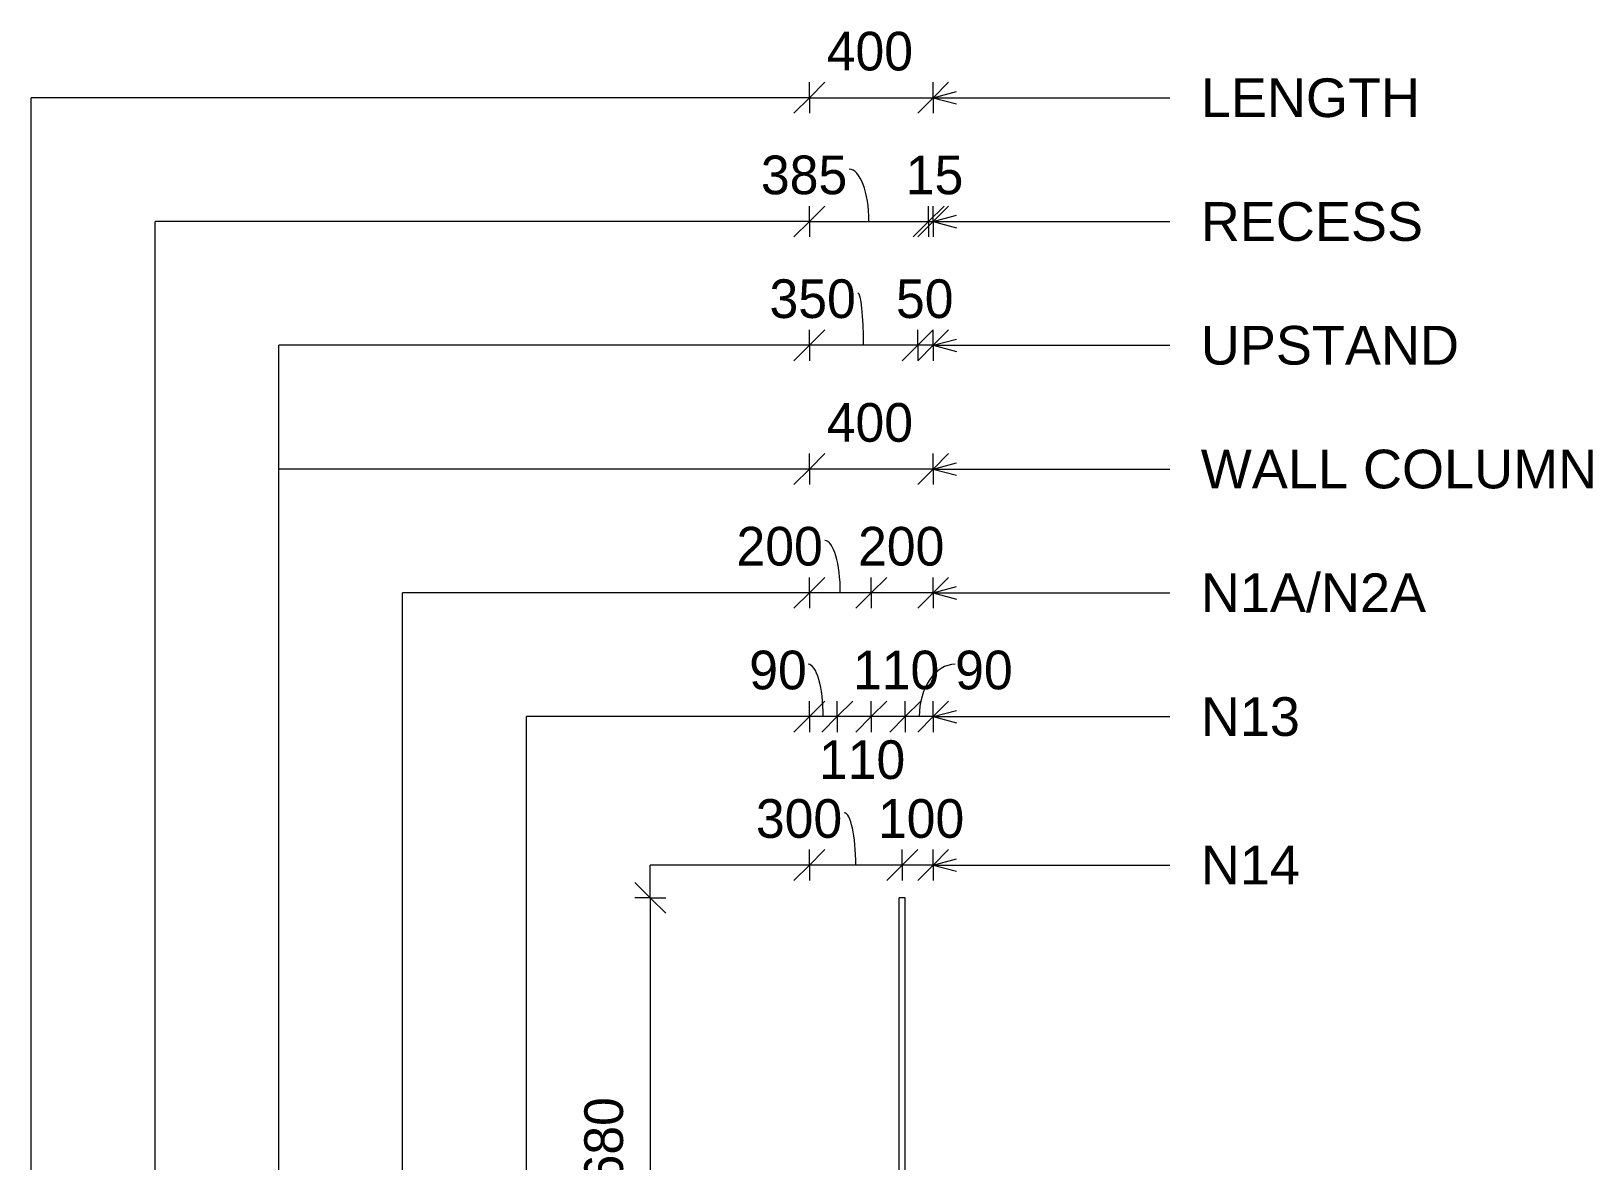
# Model space of a CAD drawing. Header units: millimetres. Extents: x 15006 to 36832, y -1993 to 19978.
# Drawn here: x 15221 to 20266, y 3870 to 7521 of the extents above; entities that cross this region are included whole.
import ezdxf

# ---------------------------------------------------------------- set-up
doc = ezdxf.new("R2010")
doc.units = ezdxf.units.MM
for name, color, linetype, lineweight in [('A-ANNO-DIMS', 211, 'Continuous', 9), ('A-ANNO-DIMS-50', 211, 'Continuous', 9), ('A-DETL-MBND', 5, 'Continuous', 18), ('G-ANNO-TEXT', 231, 'Continuous', 9), ('S-RBAR', 171, 'Continuous', 18)]:
    doc.layers.add(name, color=color, linetype=linetype, lineweight=lineweight)
doc.styles.add('Arial', font='arial.ttf', dxfattribs={"height": 125})
doc.styles.add('Nirmala UI Semilight', font='NirmalaS.ttf', dxfattribs={"height": 125})
doc.dimstyles.new('Arrow_Filled_-_2_5_NI_UI', dxfattribs={"dimscale": 304.8, "dimtxt": 130.920493, "dimasz": 0.328084, "dimexe": 0.164042, "dimexo": 0.0625, "dimgap": 0.164042, "dimtad": 1, "dimdec": 4, "dimzin": 0, "dimdsep": 46, "dimtxsty": 'Nirmala UI Semilight', "dimblk1": 'OBLIQUE', "dimblk2": 'OBLIQUE', "dimsah": 1, "dimcen": 0.09, "dimazin": 0, "dimtfac": 1, "dimtdec": 4, "dimtix": 1, "dimtmove": 0, "dimatfit": 3, "dimfxl": 0.164042, "dimfxlon": 1, "dimtvp": 1, "dimtolj": 1, "dimtzin": 0, "dimarcsym": 2})
doc.dimstyles.new('Arrow_Filled_-_2_5_NI_UI_1', dxfattribs={"dimscale": 304.8, "dimtxt": 130.920493, "dimasz": 0.328084, "dimexe": 0.164042, "dimexo": 0.0625, "dimgap": 0.164042, "dimtad": 1, "dimdec": 4, "dimzin": 0, "dimdsep": 46, "dimtxsty": 'Nirmala UI Semilight', "dimblk1": 'OBLIQUE', "dimblk2": 'OBLIQUE', "dimsah": 1, "dimcen": 0.09, "dimazin": 0, "dimtfac": 1, "dimtdec": 4, "dimtix": 1, "dimtmove": 1, "dimatfit": 3, "dimfxl": 0.164042, "dimfxlon": 1, "dimtvp": 1, "dimtolj": 1, "dimtzin": 0, "dimarcsym": 2})
doc.dimstyles.new('Arrow_Filled_-_2_5_NI_UI_2', dxfattribs={"dimscale": 304.8, "dimtxt": 130.920493, "dimasz": 0.328084, "dimexe": 0.164042, "dimexo": 0.0625, "dimgap": 0.164042, "dimtad": 1, "dimdec": 4, "dimzin": 0, "dimdsep": 46, "dimtxsty": 'Nirmala UI Semilight', "dimblk1": 'OBLIQUE', "dimblk2": 'OBLIQUE', "dimsah": 1, "dimcen": 0.09, "dimazin": 0, "dimtfac": 1, "dimtdec": 4, "dimtix": 1, "dimtmove": 2, "dimatfit": 3, "dimfxl": 0.164042, "dimfxlon": 1, "dimtvp": 1, "dimtolj": 1, "dimtzin": 0, "dimarcsym": 2})

# ---------------------------------------------------------------- blocks, each defined once
blk = doc.blocks.new('DIMBLOCK1-Elevation Right Copy 1')
at = {"layer": 'A-ANNO-DIMS-50'}
for p, q in [((18035.4, 4825.7), (18085.4, 4875.7)), ((18035.4, 4825.7), (18035.4, 4875.7)), ((18135.4, 4825.7), (18185.4, 4875.7)), ((18135.4, 4825.7), (18135.4, 4875.7)), ((18035.4, 4825.7), (17985.4, 4775.7)), ((18135.4, 4825.7), (18035.4, 4825.7)), ((18035.4, 4825.7), (18035.4, 4775.7)), ((18135.4, 4825.7), (18085.4, 4775.7)), ((18135.4, 4825.7), (18135.4, 4775.7))]:
    blk.add_line(p, q, dxfattribs=at)
at = {"layer": 'A-ANNO-DIMS-50', "color": 0, "insert": (17956.9, 5038.8), "char_height": 125, "width": 308.496, "attachment_point": 1, "line_spacing_factor": 1.142579, "style": 'Nirmala UI Semilight'}
blk.add_mtext('100', dxfattribs=at)
blk = doc.blocks.new('_Oblique')
at = {"color": 0, "linetype": 'ByBlock', "lineweight": -2}
blk.add_line((-0.5, -0.5), (0.5, 0.5), dxfattribs=at)
blk = doc.blocks.new('DIMBLOCK2-Elevation Right Copy 1')
at = {"layer": 'A-ANNO-DIMS-50'}
for p, q in [((17735.4, 4825.7), (17785.4, 4875.7)), ((17735.4, 4825.7), (17735.4, 4875.7)), ((18035.4, 4825.7), (18085.4, 4875.7)), ((18035.4, 4825.7), (18035.4, 4875.7)), ((17735.4, 4825.7), (17685.4, 4775.7)), ((18035.4, 4825.7), (17735.4, 4825.7)), ((17735.4, 4825.7), (17735.4, 4775.7)), ((18035.4, 4825.7), (17985.4, 4775.7)), ((18035.4, 4825.7), (18035.4, 4775.7))]:
    blk.add_line(p, q, dxfattribs=at)
blk.add_ellipse((17848.2, 4825.7), major_axis=(0, 169), ratio=0.220171, start_param=4.712389, end_param=6.283185, dxfattribs=at)
at = {"layer": 'A-ANNO-DIMS-50', "color": 0, "insert": (17562.6, 5038.8), "char_height": 125, "width": 342.774, "attachment_point": 1, "line_spacing_factor": 1.142579, "style": 'Nirmala UI Semilight'}
blk.add_mtext('300', dxfattribs=at)
blk = doc.blocks.new('DIMBLOCK3-Elevation Right Copy 1')
at = {"layer": 'A-ANNO-DIMS-50'}
for p, q in [((17221.4, 4720), (17171.4, 4770)), ((17221.4, 4720), (17171.4, 4720)), ((17221.4, 4720), (17221.4, 3040)), ((17221.4, 4720), (17271.4, 4670)), ((17221.4, 4720), (17271.4, 4720)), ((17221.4, 3040), (17171.4, 3090)), ((17221.4, 3040), (17171.4, 3040)), ((17221.4, 3040), (17271.4, 2990)), ((17221.4, 3040), (17271.4, 3040))]:
    blk.add_line(p, q, dxfattribs=at)
at = {"layer": 'A-ANNO-DIMS-50', "color": 0, "insert": (17008.3, 3703.9), "char_height": 125, "width": 422.754, "attachment_point": 1, "rotation": 90, "line_spacing_factor": 1.142579, "style": 'Nirmala UI Semilight'}
blk.add_mtext('1680', dxfattribs=at)
blk = doc.blocks.new('DIMBLOCK5-Elevation Right Copy 1')
at = {"layer": 'A-ANNO-DIMS-50'}
for p, q in [((18045.4, 5305.7), (18095.4, 5355.7)), ((18045.4, 5305.7), (18045.4, 5355.7)), ((18135.4, 5305.7), (18185.4, 5355.7)), ((18135.4, 5305.7), (18135.4, 5355.7)), ((18045.4, 5305.7), (17995.4, 5255.7)), ((18135.4, 5305.7), (18045.4, 5305.7)), ((18045.4, 5305.7), (18045.4, 5255.7)), ((18135.4, 5305.7), (18085.4, 5255.7)), ((18135.4, 5305.7), (18135.4, 5255.7))]:
    blk.add_line(p, q, dxfattribs=at)
blk.add_ellipse((18206.4, 5305.7), major_axis=(0, 169), ratio=0.686253, start_param=0, end_param=1.570796, dxfattribs=at)
at = {"layer": 'A-ANNO-DIMS-50', "color": 0, "insert": (18206.4, 5518.8), "char_height": 125, "width": 228.516, "attachment_point": 1, "line_spacing_factor": 1.142579, "style": 'Nirmala UI Semilight'}
blk.add_mtext('90', dxfattribs=at)
blk = doc.blocks.new('DIMBLOCK6-Elevation Right Copy 1')
at = {"layer": 'A-ANNO-DIMS-50'}
for p, q in [((17935.4, 5305.7), (17985.4, 5355.7)), ((17935.4, 5305.7), (17935.4, 5355.7)), ((18045.4, 5305.7), (18095.4, 5355.7)), ((18045.4, 5305.7), (18045.4, 5355.7)), ((17935.4, 5305.7), (17885.4, 5255.7)), ((18045.4, 5305.7), (17935.4, 5305.7)), ((17935.4, 5305.7), (17935.4, 5255.7)), ((18045.4, 5305.7), (17995.4, 5255.7)), ((18045.4, 5305.7), (18045.4, 5255.7))]:
    blk.add_line(p, q, dxfattribs=at)
at = {"layer": 'A-ANNO-DIMS-50', "color": 0, "insert": (17876.2, 5518.8), "char_height": 125, "width": 274.219, "attachment_point": 1, "line_spacing_factor": 1.142579, "style": 'Nirmala UI Semilight'}
blk.add_mtext('110', dxfattribs=at)
blk = doc.blocks.new('DIMBLOCK7-Elevation Right Copy 1')
at = {"layer": 'A-ANNO-DIMS-50'}
for p, q in [((17825.4, 5305.7), (17875.4, 5355.7)), ((17825.4, 5305.7), (17825.4, 5355.7)), ((17935.4, 5305.7), (17985.4, 5355.7)), ((17935.4, 5305.7), (17935.4, 5355.7)), ((17825.4, 5305.7), (17775.4, 5255.7)), ((17935.4, 5305.7), (17825.4, 5305.7)), ((17825.4, 5305.7), (17825.4, 5255.7)), ((17935.4, 5305.7), (17885.4, 5255.7)), ((17935.4, 5305.7), (17935.4, 5255.7))]:
    blk.add_line(p, q, dxfattribs=at)
at = {"layer": 'A-ANNO-DIMS-50', "color": 0, "insert": (17766.2, 5229), "char_height": 125, "width": 274.219, "attachment_point": 1, "line_spacing_factor": 1.142579, "style": 'Nirmala UI Semilight'}
blk.add_mtext('110', dxfattribs=at)
blk = doc.blocks.new('DIMBLOCK8-Elevation Right Copy 1')
at = {"layer": 'A-ANNO-DIMS-50'}
for p, q in [((17735.4, 5305.7), (17785.4, 5355.7)), ((17735.4, 5305.7), (17735.4, 5355.7)), ((17825.4, 5305.7), (17875.4, 5355.7)), ((17825.4, 5305.7), (17825.4, 5355.7)), ((17735.4, 5305.7), (17685.4, 5255.7)), ((17825.4, 5305.7), (17735.4, 5305.7)), ((17735.4, 5305.7), (17735.4, 5255.7)), ((17825.4, 5305.7), (17775.4, 5255.7)), ((17825.4, 5305.7), (17825.4, 5255.7))]:
    blk.add_line(p, q, dxfattribs=at)
blk.add_ellipse((17731.5, 5305.7), major_axis=(0, 169), ratio=0.289414, start_param=4.712389, end_param=6.283185, dxfattribs=at)
at = {"layer": 'A-ANNO-DIMS-50', "color": 0, "insert": (17541.1, 5518.8), "char_height": 125, "width": 228.516, "attachment_point": 1, "line_spacing_factor": 1.142579, "style": 'Nirmala UI Semilight'}
blk.add_mtext('90', dxfattribs=at)
blk = doc.blocks.new('DIMBLOCK12-Elevation Right Copy 1')
at = {"layer": 'A-ANNO-DIMS-50'}
for p, q in [((17935.4, 5705.7), (17985.4, 5755.7)), ((17935.4, 5705.7), (17935.4, 5755.7)), ((18135.4, 5705.7), (18185.4, 5755.7)), ((18135.4, 5705.7), (18135.4, 5755.7)), ((17935.4, 5705.7), (17885.4, 5655.7)), ((18135.4, 5705.7), (17935.4, 5705.7)), ((17935.4, 5705.7), (17935.4, 5655.7)), ((18135.4, 5705.7), (18085.4, 5655.7)), ((18135.4, 5705.7), (18135.4, 5655.7))]:
    blk.add_line(p, q, dxfattribs=at)
at = {"layer": 'A-ANNO-DIMS-50', "color": 0, "insert": (17892.6, 5918.8), "char_height": 125, "width": 342.774, "attachment_point": 1, "line_spacing_factor": 1.142579, "style": 'Nirmala UI Semilight'}
blk.add_mtext('200', dxfattribs=at)
blk = doc.blocks.new('DIMBLOCK13-Elevation Right Copy 1')
at = {"layer": 'A-ANNO-DIMS-50'}
for p, q in [((17735.4, 5705.7), (17785.4, 5755.7)), ((17735.4, 5705.7), (17735.4, 5755.7)), ((17935.4, 5705.7), (17985.4, 5755.7)), ((17935.4, 5705.7), (17935.4, 5755.7)), ((17735.4, 5705.7), (17685.4, 5655.7)), ((17935.4, 5705.7), (17735.4, 5705.7)), ((17735.4, 5705.7), (17735.4, 5655.7)), ((17935.4, 5705.7), (17885.4, 5655.7)), ((17935.4, 5705.7), (17935.4, 5655.7))]:
    blk.add_line(p, q, dxfattribs=at)
blk.add_ellipse((17785.5, 5705.7), major_axis=(0, 169), ratio=0.295183, start_param=4.712389, end_param=6.283185, dxfattribs=at)
at = {"layer": 'A-ANNO-DIMS-50', "color": 0, "insert": (17499.9, 5918.8), "char_height": 125, "width": 342.774, "attachment_point": 1, "line_spacing_factor": 1.142579, "style": 'Nirmala UI Semilight'}
blk.add_mtext('200', dxfattribs=at)
blk = doc.blocks.new('DIMBLOCK17-Elevation Right Copy 1')
at = {"layer": 'A-ANNO-DIMS-50'}
for p, q in [((17735.4, 6105.7), (17785.4, 6155.7)), ((17735.4, 6105.7), (17735.4, 6155.7)), ((18135.4, 6105.7), (18185.4, 6155.7)), ((18135.4, 6105.7), (18135.4, 6155.7)), ((17735.4, 6105.7), (17685.4, 6055.7)), ((18135.4, 6105.7), (17735.4, 6105.7)), ((17735.4, 6105.7), (17735.4, 6055.7)), ((18135.4, 6105.7), (18085.4, 6055.7)), ((18135.4, 6105.7), (18135.4, 6055.7))]:
    blk.add_line(p, q, dxfattribs=at)
at = {"layer": 'A-ANNO-DIMS-50', "color": 0, "insert": (17791.4, 6318.8), "char_height": 125, "width": 345.63, "attachment_point": 1, "line_spacing_factor": 1.142579, "style": 'Nirmala UI Semilight'}
blk.add_mtext('400', dxfattribs=at)
blk = doc.blocks.new('DIMBLOCK18-Elevation Right Copy 1')
at = {"layer": 'A-ANNO-DIMS-50'}
for p, q in [((18085.4, 6505.7), (18135.4, 6555.7)), ((18085.4, 6505.7), (18085.4, 6555.7)), ((18135.4, 6505.7), (18185.4, 6555.7)), ((18135.4, 6505.7), (18135.4, 6555.7)), ((18085.4, 6505.7), (18035.4, 6455.7)), ((18135.4, 6505.7), (18085.4, 6505.7)), ((18085.4, 6505.7), (18085.4, 6455.7)), ((18135.4, 6505.7), (18085.4, 6455.7)), ((18135.4, 6505.7), (18135.4, 6455.7))]:
    blk.add_line(p, q, dxfattribs=at)
at = {"layer": 'A-ANNO-DIMS-50', "color": 0, "insert": (18015.2, 6718.8), "char_height": 125, "width": 228.516, "attachment_point": 1, "line_spacing_factor": 1.142579, "style": 'Nirmala UI Semilight'}
blk.add_mtext('50', dxfattribs=at)
blk = doc.blocks.new('DIMBLOCK19-Elevation Right Copy 1')
at = {"layer": 'A-ANNO-DIMS-50'}
for p, q in [((17735.4, 6505.7), (17785.4, 6555.7)), ((17735.4, 6505.7), (17735.4, 6555.7)), ((18085.4, 6505.7), (18135.4, 6555.7)), ((18085.4, 6505.7), (18085.4, 6555.7)), ((17735.4, 6505.7), (17685.4, 6455.7)), ((18085.4, 6505.7), (17735.4, 6505.7)), ((17735.4, 6505.7), (17735.4, 6455.7)), ((18085.4, 6505.7), (18035.4, 6455.7)), ((18085.4, 6505.7), (18085.4, 6455.7))]:
    blk.add_line(p, q, dxfattribs=at)
blk.add_ellipse((17892.2, 6505.7), major_axis=(0, 169), ratio=0.107831, start_param=4.712389, end_param=6.283185, dxfattribs=at)
at = {"layer": 'A-ANNO-DIMS-50', "color": 0, "insert": (17606.6, 6718.8), "char_height": 125, "width": 342.774, "attachment_point": 1, "line_spacing_factor": 1.142579, "style": 'Nirmala UI Semilight'}
blk.add_mtext('350', dxfattribs=at)
blk = doc.blocks.new('DIMBLOCK22-Elevation Right Copy 1')
at = {"layer": 'A-ANNO-DIMS-50'}
for p, q in [((17735.4, 6905.7), (17785.4, 6955.7)), ((17735.4, 6905.7), (17735.4, 6955.7)), ((18120.4, 6905.7), (18170.4, 6955.7)), ((18120.4, 6905.7), (18120.4, 6955.7)), ((17735.4, 6905.7), (17685.4, 6855.7)), ((17735.4, 6905.7), (18120.4, 6905.7)), ((17735.4, 6905.7), (17735.4, 6855.7)), ((18120.4, 6905.7), (18070.4, 6855.7)), ((18120.4, 6905.7), (18120.4, 6855.7))]:
    blk.add_line(p, q, dxfattribs=at)
blk.add_ellipse((17864.4, 6905.7), major_axis=(0, 169), ratio=0.375677, start_param=4.712389, end_param=6.283185, dxfattribs=at)
at = {"layer": 'A-ANNO-DIMS-50', "color": 0, "insert": (17578.8, 7118.8), "char_height": 125, "width": 342.774, "attachment_point": 1, "line_spacing_factor": 1.142579, "style": 'Nirmala UI Semilight'}
blk.add_mtext('385', dxfattribs=at)
blk = doc.blocks.new('DIMBLOCK23-Elevation Right Copy 1')
at = {"layer": 'A-ANNO-DIMS-50'}
for p, q in [((18120.4, 6905.7), (18170.4, 6955.7)), ((18120.4, 6905.7), (18120.4, 6955.7)), ((18135.4, 6905.7), (18185.4, 6955.7)), ((18135.4, 6905.7), (18135.4, 6955.7)), ((18120.4, 6905.7), (18070.4, 6855.7)), ((18135.4, 6905.7), (18085.4, 6855.7)), ((18120.4, 6905.7), (18135.4, 6905.7)), ((18120.4, 6905.7), (18120.4, 6855.7)), ((18135.4, 6905.7), (18135.4, 6855.7))]:
    blk.add_line(p, q, dxfattribs=at)
at = {"layer": 'A-ANNO-DIMS-50', "color": 0, "insert": (18047, 7118.8), "char_height": 125, "width": 194.238, "attachment_point": 1, "line_spacing_factor": 1.142579, "style": 'Nirmala UI Semilight'}
blk.add_mtext('15', dxfattribs=at)
blk = doc.blocks.new('DIMBLOCK26-Elevation Right Copy 1')
at = {"layer": 'A-ANNO-DIMS-50'}
for p, q in [((17735.4, 7305.7), (17785.4, 7355.7)), ((17735.4, 7305.7), (17735.4, 7355.7)), ((18135.4, 7305.7), (18185.4, 7355.7)), ((18135.4, 7305.7), (18135.4, 7355.7)), ((17735.4, 7305.7), (17685.4, 7255.7)), ((17735.4, 7305.7), (18135.4, 7305.7)), ((17735.4, 7305.7), (17735.4, 7255.7)), ((18135.4, 7305.7), (18085.4, 7255.7)), ((18135.4, 7305.7), (18135.4, 7255.7))]:
    blk.add_line(p, q, dxfattribs=at)
at = {"layer": 'A-ANNO-DIMS-50', "color": 0, "insert": (17791.4, 7518.8), "char_height": 125, "width": 345.63, "attachment_point": 1, "line_spacing_factor": 1.142579, "style": 'Nirmala UI Semilight'}
blk.add_mtext('400', dxfattribs=at)

msp = doc.modelspace()

# ---------------------------------------------------------------- linework, layer by layer
at = {"layer": 'A-DETL-MBND'}
for p, q in [((15221.41578, 3660), (15221.41578, 7305.74281)), ((17735.4305, 7305.74281), (15221.41578, 7305.74281)), ((15621.41578, 3660), (15621.41578, 6905.74281)), ((17735.4305, 6905.74281), (15621.41578, 6905.74281)), ((16021.41578, 3660), (16021.41578, 6505.74281)), ((17735.4305, 6505.74281), (16021.41578, 6505.74281)), ((17735.4305, 6105.74281), (16021.41578, 6105.74281)), ((16421.41578, 3660), (16421.41578, 5705.74281)), ((17735.4305, 5705.74281), (16421.41578, 5705.74281)), ((16821.41578, 3660), (16821.41578, 5305.74281)), ((17735.4305, 5305.74281), (16821.41578, 5305.74281)), ((17221.41578, 4720), (17221.41578, 4825.74281)), ((17735.4305, 4825.74281), (17221.41578, 4825.74281))]:
    msp.add_line(p, q, dxfattribs=at)
at = {"layer": 'G-ANNO-TEXT', "color": 10}
for p, q in [((18135.39815, 7305.74066), (18210.39815, 7325.83685)), ((18135.39815, 7305.74066), (18210.39815, 7285.64447)), ((18135.39815, 7305.74066), (18900.01512, 7305.74066)), ((18135.39815, 6905.74066), (18210.39815, 6925.83685)), ((18135.39815, 6905.74066), (18210.39815, 6885.64447)), ((18135.39815, 6905.74066), (18900.01512, 6905.74066)), ((18135.39815, 6505.74066), (18210.39815, 6525.83685)), ((18135.39815, 6505.74066), (18210.39815, 6485.64447)), ((18135.39815, 6505.74066), (18900.01512, 6505.74066)), ((18135.39815, 6105.74066), (18210.39815, 6125.83685)), ((18135.39815, 6105.74066), (18210.39815, 6085.64447)), ((18135.39815, 6105.74066), (18900.01512, 6105.74066)), ((18135.39815, 5705.74066), (18210.39815, 5725.83685)), ((18135.39815, 5705.74066), (18210.39815, 5685.64447)), ((18135.39815, 5705.74066), (18900.01512, 5705.74066)), ((18135.39815, 5305.74066), (18210.39815, 5325.83685)), ((18135.39815, 5305.74066), (18210.39815, 5285.64447)), ((18135.39815, 5305.74066), (18900.01512, 5305.74066)), ((18135.39815, 4825.74066), (18210.39815, 4845.83685)), ((18135.39815, 4825.74066), (18210.39815, 4805.64447)), ((18135.39815, 4825.74066), (18900.01512, 4825.74066))]:
    msp.add_line(p, q, dxfattribs=at)
at = {"layer": 'S-RBAR'}
for p, q in [((18045.4305, 4720), (18025.4305, 4720)), ((18025.4305, 3040), (18025.4305, 4720)), ((18045.4305, 3620), (18045.4305, 4720))]:
    msp.add_line(p, q, dxfattribs=at)

# ---------------------------------------------------------------- texts
at = {"layer": 'G-ANNO-TEXT', "color": 7, "char_height": 125, "attachment_point": 1, "style": 'Arial'}
for s, insert, width in [('LENGTH', (19000.01512, 7368.24066), 857.805625), ('RECESS', (19000.01512, 6968.24066), 865.8225), ('UPSTAND', (19000.01512, 6568.24066), 1010.12625), ('WALL COLUMN', (19000.01512, 6168.24066), 1551.2653125), ('N1A/N2A', (19000.01512, 5768.24066), 877.8478125), ('N13', (19000.01512, 5368.24066), 384.81), ('N14', (19000.01512, 4888.24066), 384.81)]:
    msp.add_mtext(s, dxfattribs=dict(at, insert=insert, width=width))

# ---------------------------------------------------------------- dimensions: what is measured, and where the dimension line sits
at = {"layer": 'A-ANNO-DIMS'}
for base, p1, p2, override, picture, middle in [((18135.4305, 7305.74281), (17735.4305, 7255.74281), (18135.4305, 7255.74281), {"dimpost": '<>', "dimfxl": 400}, 'DIMBLOCK26-Elevation Right Copy 1', (17935.4305, 7420.33487)), ((18135.4305, 6905.74281), (18120.4305, 6855.74281), (18135.4305, 6855.74281), {"dimpost": '<>', "dimfxl": 15}, 'DIMBLOCK23-Elevation Right Copy 1', (18127.9305, 7020.68354)), ((18085.4305, 6505.74281), (18135.4305, 6455.74281), (18085.4305, 6455.74281), {"dimpost": '<>', "dimfxl": 50}, 'DIMBLOCK18-Elevation Right Copy 1', (18110.4305, 6620.33487)), ((17735.4305, 6105.74281), (18135.4305, 6055.74281), (17735.4305, 6055.74281), {"dimpost": '<>', "dimfxl": 400}, 'DIMBLOCK17-Elevation Right Copy 1', (17935.4305, 6220.33487)), ((17935.4305, 5705.74281), (18135.4305, 5655.74281), (17935.4305, 5655.74281), {"dimpost": '<>', "dimfxl": 200}, 'DIMBLOCK12-Elevation Right Copy 1', (18035.4305, 5820.33487)), ((17935.4305, 5305.74281), (18045.4305, 5255.74281), (17935.4305, 5255.74281), {"dimpost": '<>', "dimfxl": 110}, 'DIMBLOCK6-Elevation Right Copy 1', (17990.4305, 5420.68354)), ((18035.4305, 4825.74281), (18135.4305, 4775.74281), (18035.4305, 4775.74281), {"dimpost": '<>', "dimfxl": 100}, 'DIMBLOCK1-Elevation Right Copy 1', (18085.4305, 4940.68354))]:
    dim = msp.add_linear_dim(base=base, p1=p1, p2=p2, dimstyle='Arrow_Filled_-_2_5_NI_UI', override=override, dxfattribs=at)
    dim.commit()
    dim.dimension.update_dxf_attribs({"geometry": picture, "text_midpoint": middle})
for base, p1, p2, dimstyle, override, picture, middle in [((18120.4305, 6905.74281), (17735.4305, 6855.74281), (18120.4305, 6855.74281), 'Arrow_Filled_-_2_5_NI_UI_1', {"dimpost": '<>', "dimfxl": 385}, 'DIMBLOCK22-Elevation Right Copy 1', (17750.17616, 7035.49544)), ((17735.4305, 6505.74281), (18085.4305, 6455.74281), (17735.4305, 6455.74281), 'Arrow_Filled_-_2_5_NI_UI_1', {"dimpost": '<>', "dimfxl": 350}, 'DIMBLOCK19-Elevation Right Copy 1', (17777.94717, 6635.49544)), ((17735.4305, 5705.74281), (17935.4305, 5655.74281), (17735.4305, 5655.74281), 'Arrow_Filled_-_2_5_NI_UI_1', {"dimpost": '<>', "dimfxl": 200}, 'DIMBLOCK13-Elevation Right Copy 1', (17671.28115, 5835.49544)), ((17735.4305, 5305.74281), (17825.4305, 5255.74281), (17735.4305, 5255.74281), 'Arrow_Filled_-_2_5_NI_UI_1', {"dimpost": '<>', "dimfxl": 90}, 'DIMBLOCK8-Elevation Right Copy 1', (17655.34214, 5435.49544)), ((18045.4305, 5305.74281), (18135.4305, 5255.74281), (18045.4305, 5255.74281), 'Arrow_Filled_-_2_5_NI_UI_1', {"dimpost": '<>', "dimfxl": 90}, 'DIMBLOCK5-Elevation Right Copy 1', (18320.67796, 5435.49544)), ((17825.4305, 5305.74281), (17935.4305, 5255.74281), (17825.4305, 5255.74281), 'Arrow_Filled_-_2_5_NI_UI_2', {"dimpost": '<>', "dimfxl": 110}, 'DIMBLOCK7-Elevation Right Copy 1', (17903.28208, 5145.63098)), ((17735.4305, 4825.74281), (18035.4305, 4775.74281), (17735.4305, 4775.74281), 'Arrow_Filled_-_2_5_NI_UI_1', {"dimpost": '<>', "dimfxl": 300}, 'DIMBLOCK2-Elevation Right Copy 1', (17733.95954, 4955.49544))]:
    dim = msp.add_linear_dim(base=base, p1=p1, p2=p2, dimstyle=dimstyle, override=override, dxfattribs=at)
    dim.commit()
    dim.dimension.update_dxf_attribs({"geometry": picture, "text_midpoint": middle, "dimtype": 160})
dim = msp.add_linear_dim(base=(17221.41578, 3040), p1=(17271.41578, 4720), p2=(17271.41578, 3040), angle=90, dimstyle='Arrow_Filled_-_2_5_NI_UI', override={"dimpost": '<>', "dimfxl": 1680}, dxfattribs=at)
dim.commit()
dim.dimension.update_dxf_attribs({"geometry": 'DIMBLOCK3-Elevation Right Copy 1', "text_midpoint": (17106.43147, 3880)})

doc.saveas('drawing.dxf')
